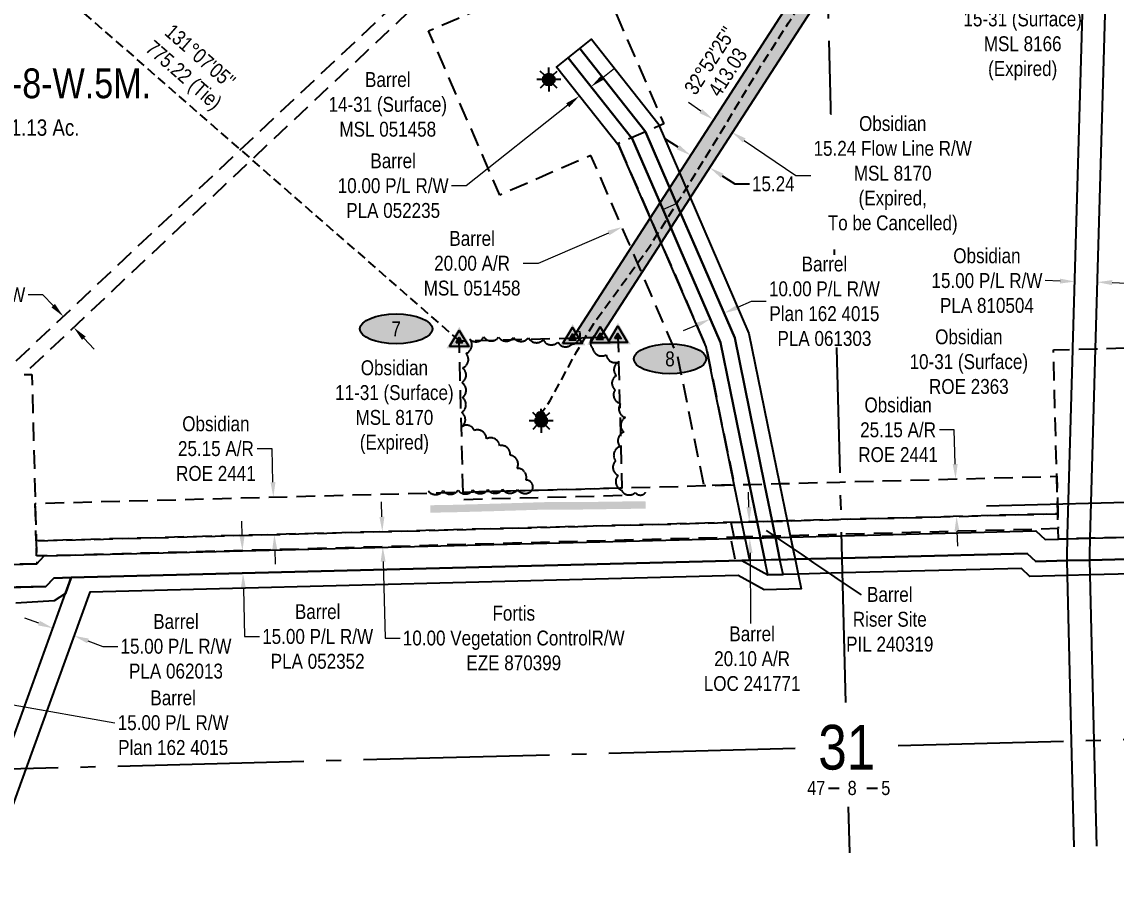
# Model space of a CAD drawing. Extents: x 622057 to 626005, y 5884179 to 5887549.
# Drawn here: x 622670 to 623405, y 5884644 to 5885217 of the extents above; entities that cross this region are included whole.
import ezdxf
from ezdxf.enums import TextEntityAlignment as Align

# ---------------------------------------------------------------- set-up
doc = ezdxf.new("R2010")
doc.units = 0
doc.header["$LTSCALE"] = 5
doc.header["$PDMODE"] = 3
doc.header["$PDSIZE"] = 0.5
for name, pattern in [('0', [1, 1, 0]), ('foc-ACCESSROAD', [3.75, 2.5, -1.25]), ('foc-FLOWLINE', [3.75, 2.5, -1.25]), ('foc-QUARTERLINE', [33, 25, -3, 2, -3]), ('foc-TIELINE', [1.875, 1.25, -0.625]), ('UG_PIPE', [1.875, 1.25, -0.625])]:
    doc.linetypes.add(name, pattern=pattern)
doc.layers.get('Defpoints').update_dxf_attribs({"color": 9})
for name, color, linetype in [('10', 1, 'Continuous'), ('9', 3, 'Continuous'), ('AS-PIPE-UG', 44, 'UG_PIPE'), ('AS-POWER', 104, 'foc-POWER'), ('AS-ROADS', 254, 'Continuous'), ('AS-SYMBOL', 7, 'Continuous'), ('C-AR', 13, 'foc-ACCESSROAD'), ('C-RW', 13, 'Continuous'), ('C-SYMBOL', 7, 'Continuous'), ('C-WS', 13, 'foc-ACCESSROAD'), ('C-WS-S', 8, 'Continuous'), ('F-AR', 190, 'foc-ACCESSROAD'), ('F-EZE', 190, 'foc-FLOWLINE'), ('F-RW', 190, 'Continuous'), ('F-WS', 190, 'foc-ACCESSROAD'), ('L-AREAREQUIRED', 7, 'Continuous'), ('L-BD', 7, 'Continuous'), ('L-MON', 1, 'Continuous'), ('L-SECLBL', 7, 'Continuous'), ('L-SECQ', 8, 'foc-QUARTERLINE'), ('L-TIE', 7, 'foc-TIELINE'), ('P-ELEVATION', 7, 'Continuous'), ('P-PROPOSED', 10, 'Continuous'), ('P-PROPOSED-H', 21, 'Continuous'), ('P-TXT', 4, 'Continuous'), ('T-BUSH', 110, '0')]:
    doc.layers.add(name, color=color, linetype=linetype)
for name, color, linetype, lineweight in [('C-AR-T', 13, 'Continuous', 9), ('C-RW-T', 13, 'Continuous', 9), ('C-WS-T', 13, 'Continuous', 9), ('F-AR-T', 190, 'Continuous', 9), ('F-EZE-T', 190, 'Continuous', 9), ('F-RW-T', 190, 'Continuous', 9), ('F-WS-T', 190, 'Continuous', 9)]:
    doc.layers.add(name, color=color, linetype=linetype, lineweight=lineweight)
doc.styles.add('100L', font='ARIALN.TTF', dxfattribs={"height": 11})
doc.styles.add('175L', font='ARIALN.TTF', dxfattribs={"height": 20})
doc.styles.add('80', font='ARIALN.TTF', dxfattribs={"height": 10})
doc.styles.add('80CG', font='ARIALN.TTF', dxfattribs={"height": 10})
doc.styles.add('80L', font='ARIALN.TTF', dxfattribs={"height": 10})
doc.styles.add('foc-LtypeFont', font='ARIALN.TTF', dxfattribs={"height": 7.35})
doc.styles.add('SIMPLEX', font='ARIALN.TTF')
doc.linetypes.add('foc-POWER', pattern='A,6,-1,["P",foc-LtypeFont,S=0.2,R=0,X=-0.625,Y=-0.75],-1.24,4', length=12.24)
doc.dimstyles.new('Compass 5 000', dxfattribs={"dimscale": 5, "dimtxt": 9, "dimasz": 2, "dimexe": 0.2, "dimexo": 0.0625, "dimgap": 0.5, "dimtad": 0, "dimtih": 1, "dimtoh": 1, "dimzin": 0, "dimdsep": 46, "dimtxsty": '80CG', "dimcen": 0.1, "dimse1": 1, "dimse2": 1, "dimclrd": 256, "dimclrt": 256, "dimaunit": 1, "dimadec": 4, "dimazin": 0, "dimtfac": 0.06, "dimtofl": 0, "dimtmove": 0, "dimatfit": 1, "dimfxl": 0.2, "dimtolj": 1, "dimtzin": 0, "dimlwd": -1, "dimarcsym": 0})

# ---------------------------------------------------------------- blocks, each defined once
blk = doc.blocks.new('L-SECLBL')
at = {"layer": '9', "color": 7}
for p, q in [((-5.08, -27.83), (-12.29, -27.83)), ((20.7, -27.83), (13.5, -27.83))]:
    blk.add_line(p, q, dxfattribs=at)
at = {"layer": '10', "color": 2, "style": 'SIMPLEX'}
blk.add_attdef('SEC', text='', height=30, dxfattribs=at).set_placement((0, 0), align=Align.MIDDLE)
at = {"layer": '10', "color": 5, "style": '80L'}
blk.add_attdef('TWP', text='', height=9.5, dxfattribs=at).set_placement((-14.43, -27.37), align=Align.MIDDLE_RIGHT)
blk.add_attdef('RGE', text='', height=9.5, dxfattribs=at).set_placement((3.62, -27.37), align=Align.MIDDLE_CENTER)
blk.add_attdef('MER', text='', height=9.5, dxfattribs=at).set_placement((23.17, -27.37), align=Align.MIDDLE_LEFT)
blk = doc.blocks.new('*D466')
at = {"layer": 'C-AR-T', "transparency": 16777216}
for p, q in [((623296.34, 5884943.29), (623286.34, 5884943.29)), ((623296.95, 5884920.33), (623296.34, 5884943.29)), ((623298.15, 5884875.18), (623298.41, 5884865.18))]:
    blk.add_line(p, q, dxfattribs=at)
for points in [[(623298.62, 5884920.37), (623295.28, 5884920.28), (623297.22, 5884910.33)], [(623299.82, 5884875.22), (623296.48, 5884875.14), (623297.88, 5884885.18)]]:
    blk.add_solid(points, dxfattribs=at)
at = {"layer": 'Defpoints', "color": 0, "transparency": 16777216}
for p in [(623297.22, 5884910.33), (623299.89, 5884910.4), (623300.56, 5884885.25)]:
    blk.add_point(p, dxfattribs=at)
at = {"layer": 'C-AR-T', "transparency": 16777216, "insert": (623258.6, 5884943.29), "char_height": 10, "attachment_point": 5, "style": '80CG'}
blk.add_mtext('\\A1;Obsidian\\P25.15 A/R\\PROE 2441', dxfattribs=at)
blk = doc.blocks.new('*D467')
at = {"layer": 'C-AR-T', "transparency": 16777216}
for p, q in [((622838.12, 5884930.66), (622828.12, 5884930.66)), ((622838.72, 5884908.16), (622838.12, 5884930.66)), ((622839.92, 5884863.02), (622840.18, 5884853.02))]:
    blk.add_line(p, q, dxfattribs=at)
for points in [[(622840.39, 5884908.21), (622837.05, 5884908.12), (622838.99, 5884898.17)], [(622841.58, 5884863.06), (622838.25, 5884862.97), (622839.65, 5884873.01)]]:
    blk.add_solid(points, dxfattribs=at)
at = {"layer": 'Defpoints', "color": 0, "transparency": 16777216}
for p in [(622778.42, 5884896.56), (622838.99, 5884898.17), (622779.09, 5884871.4)]:
    blk.add_point(p, dxfattribs=at)
at = {"layer": 'C-AR-T', "transparency": 16777216, "insert": (622800.38, 5884930.66), "char_height": 10, "attachment_point": 5, "style": '80CG'}
blk.add_mtext('\\A1;Obsidian\\P25.15 A/R\\PROE 2441', dxfattribs=at)
blk = doc.blocks.new('*D469')
at = {"layer": 'C-AR-T', "transparency": 16777216}
for p, q in [((622684.23, 5885034), (622674.23, 5885034)), ((622691.09, 5885026.72), (622684.23, 5885034)), ((622711.7, 5885004.83), (622718.55, 5884997.55))]:
    blk.add_line(p, q, dxfattribs=at)
for points in [[(622692.3, 5885027.86), (622689.87, 5885025.58), (622697.94, 5885019.44)], [(622712.91, 5885005.97), (622710.48, 5885003.69), (622704.84, 5885012.11)]]:
    blk.add_solid(points, dxfattribs=at)
at = {"layer": 'Defpoints', "color": 0, "transparency": 16777216}
for p in [(622711.01, 5885031.74), (622717.91, 5885024.41), (622697.94, 5885019.44)]:
    blk.add_point(p, dxfattribs=at)
at = {"layer": 'C-AR-T', "transparency": 16777216, "insert": (622619.23, 5885034), "char_height": 10, "attachment_point": 5, "style": '80CG'}
blk.add_mtext('\\A1;Obsidian\\P10.06 Flow Line R/W\\PROE 2388', dxfattribs=at)
blk = doc.blocks.new('*D473')
at = {"layer": 'C-AR-T', "transparency": 16777216}
for p, q in [((623126.04, 5885157.38), (623117.75, 5885162.98)), ((623155.24, 5885137.63), (623189.99, 5885114.13)), ((623189.99, 5885114.13), (623199.99, 5885114.13))]:
    blk.add_line(p, q, dxfattribs=at)
for points in [[(623126.97, 5885158.76), (623125.11, 5885155.99), (623134.32, 5885151.77)], [(623156.17, 5885139.01), (623154.3, 5885136.25), (623146.95, 5885143.23)]]:
    blk.add_solid(points, dxfattribs=at)
at = {"layer": 'Defpoints', "color": 0, "transparency": 16777216}
for p in [(623141.66, 5885162.62), (623154.29, 5885154.08), (623146.95, 5885143.23)]:
    blk.add_point(p, dxfattribs=at)
at = {"layer": 'C-AR-T', "transparency": 16777216, "insert": (623254.99, 5885114.13), "char_height": 10, "attachment_point": 5, "style": '80CG', "bg_fill": 3, "box_fill_scale": 1.1, "bg_fill_color": 256, "bg_fill_true_color": 13158600, "bg_fill_transparency": 0}
blk.add_mtext('\\A1;Obsidian\\P15.24 Flow Line R/W\\PMSL 8170\\P(Expired, \\PTo be Cancelled)', dxfattribs=at)
blk = doc.blocks.new('*D478')
at = {"layer": 'C-RW-T', "transparency": 16777216}
for p, q in [((623367.36, 5885043.18), (623357.37, 5885043.47)), ((623402.36, 5885042.17), (623412.35, 5885041.88))]:
    blk.add_line(p, q, dxfattribs=at)
for points in [[(623367.41, 5885044.84), (623367.32, 5885041.51), (623377.36, 5885042.89)], [(623402.41, 5885043.84), (623402.31, 5885040.5), (623392.36, 5885042.46)]]:
    blk.add_solid(points, dxfattribs=at)
at = {"layer": 'Defpoints', "color": 0, "transparency": 16777216}
for p in [(623380.23, 5885142.67), (623395.24, 5885142.23), (623377.36, 5885042.89)]:
    blk.add_point(p, dxfattribs=at)
at = {"layer": 'C-RW-T', "transparency": 16777216, "insert": (623318.28, 5885043.47), "char_height": 10, "attachment_point": 5, "style": '80CG'}
blk.add_mtext('\\A1;Obsidian\\P15.00 P/L R/W\\PPLA 810504', dxfattribs=at)
blk = doc.blocks.new('*D481')
at = {"layer": 'Defpoints', "color": 0, "transparency": 16777216}
for p in [(623099.02, 5885120.11), (623089.84, 5885116.13), (623132.51, 5885017.67)]:
    blk.add_point(p, dxfattribs=at)
at = {"layer": 'F-AR-T', "transparency": 16777216}
for p, q in [((623150.86, 5885025.62), (623160.04, 5885029.6)), ((623160.04, 5885029.6), (623170.04, 5885029.6)), ((623123.33, 5885013.69), (623114.16, 5885009.72))]:
    blk.add_line(p, q, dxfattribs=at)
for points in [[(623150.2, 5885027.15), (623151.53, 5885024.09), (623141.69, 5885021.65)], [(623122.67, 5885015.22), (623124, 5885012.16), (623132.51, 5885017.67)]]:
    blk.add_solid(points, dxfattribs=at)
at = {"layer": 'F-AR-T', "transparency": 16777216, "insert": (623209.12, 5885029.6), "char_height": 10, "attachment_point": 5, "style": '80CG', "bg_fill": 3, "box_fill_scale": 1.1, "bg_fill_color": 256, "bg_fill_true_color": 13158600, "bg_fill_transparency": 0}
blk.add_mtext('\\A1;Barrel\\P10.00 P/L R/W\\PPlan 162 4015\\PPLA 061303', dxfattribs=at)
blk = doc.blocks.new('*D483')
at = {"layer": 'Defpoints', "color": 0, "transparency": 16777216}
for p in [(622982.23, 5884876.8), (622912.45, 5884864.83), (622982.5, 5884866.72)]:
    blk.add_point(p, dxfattribs=at)
at = {"layer": 'F-EZE-T', "transparency": 16777216}
for p, q in [((622911.91, 5884884.9), (622911.64, 5884894.9)), ((622912.72, 5884854.83), (622914.11, 5884803.47)), ((622914.11, 5884803.47), (622924.11, 5884803.47))]:
    blk.add_line(p, q, dxfattribs=at)
for points in [[(622913.58, 5884884.95), (622910.24, 5884884.86), (622912.18, 5884874.91)], [(622914.39, 5884854.88), (622911.05, 5884854.79), (622912.45, 5884864.83)]]:
    blk.add_solid(points, dxfattribs=at)
at = {"layer": 'F-EZE-T', "transparency": 16777216, "insert": (623000.45, 5884803.47), "char_height": 10, "attachment_point": 5, "style": '80CG'}
blk.add_mtext('\\A1;Fortis\\P10.00 Vegetation ControlR/W\\PEZE 870399', dxfattribs=at)
blk = doc.blocks.new('*D487')
at = {"layer": 'Defpoints', "color": 0, "transparency": 16777216}
for p in [(622812.73, 5884861.92), (622813.11, 5884846.86), (622818.59, 5884847)]:
    blk.add_point(p, dxfattribs=at)
at = {"layer": 'F-RW-T', "transparency": 16777216}
for p, q in [((622817.96, 5884872.05), (622817.7, 5884882.05)), ((622818.84, 5884837), (622819.67, 5884804.53)), ((622819.67, 5884804.53), (622829.67, 5884804.53))]:
    blk.add_line(p, q, dxfattribs=at)
for points in [[(622819.62, 5884872.09), (622816.29, 5884872.01), (622818.21, 5884862.06)], [(622820.51, 5884837.04), (622817.18, 5884836.96), (622818.59, 5884847)]]:
    blk.add_solid(points, dxfattribs=at)
at = {"layer": 'F-RW-T', "transparency": 16777216, "insert": (622868.75, 5884804.53), "char_height": 10, "attachment_point": 5, "style": '80CG'}
blk.add_mtext('\\A1;Barrel\\P15.00 P/L R/W\\PPLA 052352', dxfattribs=at)
blk = doc.blocks.new('*D488')
at = {"layer": 'Defpoints', "color": 0, "transparency": 16777216}
for p in [(622690.96, 5884810.13), (622676.32, 5884769.8), (622690.42, 5884764.68)]:
    blk.add_point(p, dxfattribs=at)
at = {"layer": 'F-RW-T', "transparency": 16777216}
for p, q in [((622681.56, 5884813.54), (622672.16, 5884816.96)), ((622714.46, 5884801.6), (622724.49, 5884797.96)), ((622724.49, 5884797.96), (622734.49, 5884797.96))]:
    blk.add_line(p, q, dxfattribs=at)
for points in [[(622682.13, 5884815.11), (622680.99, 5884811.98), (622690.96, 5884810.13)], [(622715.03, 5884803.17), (622713.89, 5884800.04), (622705.06, 5884805.01)]]:
    blk.add_solid(points, dxfattribs=at)
at = {"layer": 'F-RW-T', "transparency": 16777216, "insert": (622773.58, 5884797.96), "char_height": 10, "attachment_point": 5, "style": '80CG'}
blk.add_mtext('\\A1;Barrel\\P15.00 P/L R/W\\PPLA 062013', dxfattribs=at)
blk = doc.blocks.new('*D489')
at = {"layer": 'Defpoints', "color": 0, "transparency": 16777216}
for p in [(623053.71, 5885172.03), (623044.53, 5885167.49), (623045.87, 5885165.81)]:
    blk.add_point(p, dxfattribs=at)
at = {"layer": 'F-RW-T', "transparency": 16777216}
for p, q in [((623060.2, 5885179.92), (623068.04, 5885186.14)), ((623036.7, 5885161.27), (622968.54, 5885107.2)), ((622968.54, 5885107.2), (622958.54, 5885107.2))]:
    blk.add_line(p, q, dxfattribs=at)
for points in [[(623059.17, 5885181.23), (623061.24, 5885178.62), (623052.37, 5885173.71)], [(623035.66, 5885162.58), (623037.73, 5885159.97), (623044.53, 5885167.49)]]:
    blk.add_solid(points, dxfattribs=at)
at = {"layer": 'F-RW-T', "transparency": 16777216, "insert": (622919.45, 5885107.2), "char_height": 10, "attachment_point": 5, "style": '80CG', "bg_fill": 3, "box_fill_scale": 1.1, "bg_fill_color": 256, "bg_fill_true_color": 13158600, "bg_fill_transparency": 0}
blk.add_mtext('\\A1;Barrel\\P10.00 P/L R/W\\PPLA 052235', dxfattribs=at)
blk = doc.blocks.new('*D490')
at = {"layer": 'Defpoints', "color": 0, "transparency": 16777216}
for p in [(623073.23, 5885079.43), (623105.63, 5885054.51), (623087.36, 5885046.64)]:
    blk.add_point(p, dxfattribs=at)
at = {"layer": 'F-RW-T', "transparency": 16777216}
for p, q in [((623100.69, 5885091.25), (623109.87, 5885095.21)), ((623064.05, 5885075.47), (623016.77, 5885055.1)), ((623016.77, 5885055.1), (623006.77, 5885055.1))]:
    blk.add_line(p, q, dxfattribs=at)
for points in [[(623100.03, 5885092.79), (623101.35, 5885089.72), (623091.5, 5885087.3)], [(623063.39, 5885077), (623064.71, 5885073.94), (623073.23, 5885079.43)]]:
    blk.add_solid(points, dxfattribs=at)
at = {"layer": 'F-RW-T', "transparency": 16777216, "insert": (622972.48, 5885055.1), "char_height": 10, "attachment_point": 5, "style": '80CG', "bg_fill": 3, "box_fill_scale": 1.1, "bg_fill_color": 256, "bg_fill_true_color": 13158600, "bg_fill_transparency": 0}
blk.add_mtext('\\A1;Barrel\\P20.00 A/R\\PMSL 051458', dxfattribs=at)
blk = doc.blocks.new('*D495')
at = {"layer": 'Defpoints', "color": 0, "transparency": 16777216}
for p in [(622654.37, 5884760.36), (622637.76, 5884753.15), (622652.65, 5884750.54)]:
    blk.add_point(p, dxfattribs=at)
at = {"layer": 'F-RW-T', "transparency": 16777216}
for p, q in [((622629.63, 5884764.69), (622619.78, 5884766.42)), ((622664.22, 5884758.63), (622732.59, 5884746.65))]:
    blk.add_line(p, q, dxfattribs=at)
for points in [[(622629.92, 5884766.34), (622629.34, 5884763.05), (622639.48, 5884762.97)], [(622664.51, 5884760.27), (622663.93, 5884756.99), (622654.37, 5884760.36)]]:
    blk.add_solid(points, dxfattribs=at)
at = {"layer": 'F-RW-T', "transparency": 16777216, "insert": (622771.68, 5884746.65), "char_height": 10, "attachment_point": 5, "style": '80CG'}
blk.add_mtext('\\A1;Barrel\\P15.00 P/L R/W\\PPlan 162 4015', dxfattribs=at)
blk = doc.blocks.new('RISER')
h = blk.add_hatch(color=255)
h.dxf.hatch_style = 1
edge = h.paths.add_edge_path()
edge.add_arc((0, 0), 0.7, 0, 360)
blk.add_hatch(color=13).paths.add_polyline_path([(0.58, -0.15), (-0.58, -0.15, 0.774597)])
at = {"color": 13}
blk.add_line((-0.58, -0.15), (0.58, -0.15), dxfattribs=at)
blk.add_circle((0, 0), 0.6, dxfattribs=at)
blk = doc.blocks.new('GAS')
h = blk.add_hatch(color=255)
h.dxf.hatch_style = 1
edge = h.paths.add_edge_path()
edge.add_arc((0, 0), 0.9, 0, 360)
for p, q in [((0, 0.81), (0, 1.62)), ((-0.81, 0), (-1.62, 0)), ((-0.57, 0.57), (-1.14, 1.14)), ((0.57, 0.57), (1.14, 1.14)), ((1.62, 0), (0.81, 0)), ((-0.57, -0.57), (-1.14, -1.14)), ((0, -0.81), (0, -1.62)), ((1.14, -1.14), (0.57, -0.57))]:
    blk.add_line(p, q)
blk.add_circle((0, 0), 0.8)
blk = doc.blocks.new('TRIA')
blk.add_hatch(color=255).paths.add_polyline_path([(-0.04, 1.52), (-1.47, -0.87), (1.39, -0.87)])
blk = doc.blocks.new('Hybrid_EC')
at = {"color": 251}
for points in [[(-1.3, -0.74), (0, 1.42), (1.3, -0.74)], [(0.47, -0.26), (0, 0.53), (-0.47, -0.26)]]:
    blk.add_lwpolyline(points, close=True, dxfattribs=at)
at = {"layer": 'Defpoints'}
blk.add_circle((0, 0), 0.05, dxfattribs=at)
at = {"xscale": 1.2, "yscale": 1.2, "zscale": 1.2}
blk.add_blockref('TRIA', (0.05, 0.06), dxfattribs=at)
blk = doc.blocks.new('we')
at = {"layer": 'P-ELEVATION'}
h = blk.add_hatch(color=111, dxfattribs=at)
h.dxf.hatch_style = 1
edge = h.paths.add_edge_path()
edge.add_ellipse((0, 0), major_axis=(-24.38, 0), ratio=0.410256, start_angle=0, end_angle=360)
at = {"layer": 'P-ELEVATION', "color": 7, "flags": 128}
blk.add_lwpolyline([(0, 0, 12.5, 0, 0), (-12.42, -6.43, 0, 0, 0)], format="xyseb", dxfattribs=at)
at = {"layer": 'P-ELEVATION', "color": 7}
blk.add_ellipse((0, 0), major_axis=(-24.38, 0), ratio=0.410256, dxfattribs=at)
at = {"layer": 'P-ELEVATION', "style": '80'}
blk.add_attdef('ELEVATION', text='', height=10, dxfattribs=at).set_placement((0, 0), align=Align.MIDDLE_CENTER)
blk = doc.blocks.new('*D500')
at = {"layer": 'Defpoints', "color": 0, "transparency": 16777216}
for p in [(623118.64, 5885126.63), (623132.06, 5885119.33), (623131.43, 5885118.36)]:
    blk.add_point(p, dxfattribs=at)
at = {"layer": 'P-TXT', "transparency": 16777216}
for p, q in [((623110.86, 5885133.03), (623102.47, 5885138.46)), ((623140.46, 5885113.9), (623148.86, 5885108.47)), ((623148.86, 5885108.47), (623158.86, 5885108.47))]:
    blk.add_line(p, q, dxfattribs=at)
for points in [[(623111.77, 5885134.43), (623109.96, 5885131.63), (623119.26, 5885127.6)], [(623141.36, 5885115.3), (623139.55, 5885112.5), (623132.06, 5885119.33)]]:
    blk.add_solid(points, dxfattribs=at)
at = {"layer": 'P-TXT', "transparency": 16777216, "insert": (623174.79, 5885108.47), "char_height": 10, "attachment_point": 5, "style": '80CG'}
blk.add_mtext('\\A1;15.24', dxfattribs=at)
blk = doc.blocks.new('Hybrid_XC')
h = blk.add_hatch(color=251)
h.dxf.hatch_style = 1
h.paths.add_polyline_path([(-0.41, -0.24), (0, 0.45), (0.41, -0.24)])
at = {"color": 251}
for points in [[(-1.3, -0.74), (0, 1.42), (1.3, -0.74)], [(-0.41, -0.24), (0, 0.45), (0.41, -0.24)]]:
    blk.add_lwpolyline(points, close=True, dxfattribs=at)
at = {"color": 4}
blk.add_lwpolyline([(-0.41, -0.24), (0, 0.45), (0.41, -0.24)], close=True, dxfattribs=at)
at = {"layer": 'Defpoints'}
blk.add_circle((0, 0), 0.1, dxfattribs=at)
at = {"xscale": 1.2, "yscale": 1.2, "zscale": 1.2}
blk.add_blockref('TRIA', (0.05, 0.06), dxfattribs=at)

msp = doc.modelspace()

# ---------------------------------------------------------------- hatches: boundary and pattern name
at = {"layer": 'P-PROPOSED-H'}
h = msp.add_hatch(color=256, dxfattribs=at)
h.dxf.hatch_style = 1
h.paths.add_polyline_path([(623279.27, 5885347.112), (623294.823, 5885347.508), (623294.695, 5885352.506), (623264.114, 5885351.727), (623040.001, 5885004.957), (623058.444, 5885005.427)])

# ---------------------------------------------------------------- linework, layer by layer
at = {"layer": 'AS-PIPE-UG', "flags": 128}
msp.add_lwpolyline([(623018.482, 5884952.606), (623020.231, 5884956.267), (623024.879, 5884963.032), (623031.427, 5884975.017), (623042.771, 5884996.02), (623054.143, 5885014.695), (623072.64, 5885040.136), (623091.352, 5885065.872), (623111.431, 5885097.474), (623138.495, 5885141.139), (623165.448, 5885186.126), (623184.956, 5885216.518), (623213.041, 5885259.968), (623235.714, 5885295.109), (623253.574, 5885321.839), (623278.237, 5885350.51), (623284.467, 5885352.486), (623294.373, 5885350.597), (623308.378, 5885342.689), (623317.108, 5885337.795), (623325.811, 5885336.435), (623335.293, 5885336.384), (623345.532, 5885336.207), (623359.523, 5885338.653), (623367.526, 5885342.234), (623375.321, 5885349.629), (623376.584, 5885352.589), (623378.221, 5885364.033), (623378.842, 5885374.495), (623378.01, 5885386.742), (623377.349, 5885397.85), (623376.625, 5885408.883), (623375.767, 5885417.272), (623375.316, 5885423.203), (623375.168, 5885425.806), (623374.089, 5885426.934), (623371.187, 5885426.744), (623365.563, 5885425.369)], dxfattribs=at)
at = {"layer": 'AS-POWER', "flags": 128}
msp.add_lwpolyline([(623318.064, 5884892.205), (623437.719, 5884895.517)], dxfattribs=at)
at = {"layer": 'AS-ROADS', "const_width": 5, "flags": 128}
msp.add_lwpolyline([(622944.46, 5884890.194), (622960.062, 5884890.472), (622986.171, 5884891.186), (623022.47, 5884892.302), (623046.298, 5884892.323), (623065.451, 5884892.595), (623088.971, 5884892.911)], dxfattribs=at)
at = {"layer": 'C-AR', "flags": 128}
msp.add_lwpolyline([(623153.708, 5884881.347), (622679.678, 5884868.766), (622679.04, 5884893.923), (622965.084, 5884901.512), (623071.727, 5884904.344), (623128.279, 5884905.848), (623148.593, 5884906.387), (623158.75, 5884906.657), (623168.902, 5884906.925), (623179.054, 5884907.195), (623219.576, 5884908.271), (623365.185, 5884912.136), (623365.853, 5884886.981), (623220.219, 5884883.115), (623184.169, 5884882.156), (623174.017, 5884881.887), (623163.865, 5884881.617), (623153.708, 5884881.347)], close=True, dxfattribs=at)
at = {"layer": 'C-RW'}
for points in [[(623376.783, 5884663.329), (623375.082, 5884734.204), (623372.412, 5884845.49), (623372.172, 5884855.488), (623372.075, 5884859.535), (623372.38, 5884870.092), (623372.453, 5884872.633), (623376.047, 5884997.335), (623376.072, 5884998.201), (623383.218, 5885246.227)], [(623398.221, 5885245.793), (623391.073, 5884997.748), (623387.405, 5884870.489), (623387.089, 5884859.498), (623387.176, 5884855.859), (623387.416, 5884845.861), (623390.085, 5884734.598), (623391.786, 5884663.719)]]:
    msp.add_lwpolyline(points, dxfattribs=at)
at = {"layer": 'C-WS'}
msp.add_line((623073.176, 5884899.125), (622966.569, 5884896.409), dxfattribs=at)
at = {"layer": 'C-WS', "flags": 128}
for points in [[(622998.503, 5885288.563), (622671.139, 5884980.382), (622676.84, 5884980.526), (622679.04, 5884893.923), (622679.678, 5884868.766), (622679.932, 5884858.763), (622680.069, 5884853.392), (622560.336, 5884850.351), (622546.472, 5884834.964), (622452.258, 5884730.402), (622442.497, 5884719.569), (622433.343, 5884709.417), (622419.148, 5884693.658), (622418.757, 5884709.035), (622418.233, 5884729.699), (622441.524, 5884755.584), (622451.284, 5884766.432), (622522.198, 5884845.249), (622532.68, 5884856.9), (622552.212, 5884878.609), (622549.706, 5884977.299), (622656.047, 5884979.999), (622983.392, 5885288.162), (622998.503, 5885288.563)], [(622966.444, 5884901.315), (622963.853, 5885003.017), (623070.46, 5885005.733), (623073.051, 5884904.051)]]:
    msp.add_lwpolyline(points, close=True, dxfattribs=at)
msp.add_lwpolyline([(623665.416, 5884670.827), (623594.192, 5884739.966), (623504.668, 5884826.876), (623494.332, 5884836.909), (623482.678, 5884848.222), (623472.63, 5884857.977), (623457.809, 5884872.364), (623387.405, 5884870.489), (623372.38, 5884870.092), (623366.307, 5884869.93), (623366.119, 5884876.978), (623365.853, 5884886.981), (623365.185, 5884912.136), (623362.928, 5884996.986), (623376.047, 5884997.335), (623391.073, 5884997.748), (623432.66, 5884998.843), (623442.662, 5884999.108), (623467.818, 5884999.778), (623474.451, 5884999.954), (623489.986, 5885000.367), (623492.007, 5884924.323), (623492.024, 5884923.712), (623492.81, 5884894.152), (623492.826, 5884893.539), (623493.076, 5884884.15), (623493.364, 5884873.309), (623503.712, 5884863.292), (623510.919, 5884856.328), (623629.342, 5884740.892), (623700.361, 5884671.735)], dxfattribs=at)
at = {"layer": 'F-AR'}
msp.add_lwpolyline([(623165.899, 5884871.661), (623166.07, 5884870.825), (623155.91, 5884870.568), (623148.749, 5884870.386), (623148.583, 5884871.197), (623146.547, 5884881.156), (623153.708, 5884881.347), (623163.865, 5884881.618), (623165.899, 5884871.661)], close=True, dxfattribs=at)
at = {"layer": 'F-EZE', "flags": 128}
msp.add_lwpolyline([(623155.742, 5884871.39), (622685.045, 5884858.698), (622679.932, 5884858.763), (622679.678, 5884868.766), (623153.708, 5884881.347), (623163.865, 5884881.617), (623174.017, 5884881.887), (623184.169, 5884882.156), (623220.219, 5884883.115), (623365.853, 5884886.981), (623366.119, 5884876.978), (623220.474, 5884873.112), (623186.202, 5884872.2), (623176.05, 5884871.931), (623165.899, 5884871.661), (623155.742, 5884871.39)], close=True, dxfattribs=at)
at = {"layer": 'F-RW', "flags": 128}
for points in [[(622656.528, 5884715.281), (622703.284, 5884844.076), (623153.539, 5884855.492), (623171.153, 5884845.937), (623181.308, 5884846.194), (623179.275, 5884856.146), (623176.224, 5884871.082), (623176.05, 5884871.931), (623174.017, 5884881.887), (623168.902, 5884906.925), (623148.857, 5885005.059), (623120.98, 5885069.443), (623111.634, 5885090.999), (623104.444, 5885107.587), (623088.905, 5885143.435), (623088.604, 5885144.128), (623044.796, 5885199.345), (623052.632, 5885205.563), (623097.256, 5885149.317), (623098.078, 5885147.418), (623111.081, 5885117.404), (623118.27, 5885100.812), (623158.447, 5885008.079), (623179.054, 5884907.195), (623184.169, 5884882.156), (623186.202, 5884872.2), (623186.378, 5884871.34), (623189.429, 5884856.404), (623191.462, 5884846.452), (623193.494, 5884836.502), (623168.735, 5884835.872), (623151.119, 5884845.429), (622715.724, 5884834.388), (622672.639, 5884715.704), (622646.742, 5884644.365)], [(623482.678, 5884848.222), (623387.416, 5884845.861), (623372.412, 5884845.49), (623347.146, 5884844.864), (623341.478, 5884850.261), (623221.136, 5884847.205), (623191.462, 5884846.452), (623181.308, 5884846.194), (623171.153, 5884845.937), (623169.121, 5884855.888), (623166.07, 5884870.825), (623165.899, 5884871.661), (623163.865, 5884881.617), (623158.75, 5884906.657), (623139.267, 5885002.04), (623111.798, 5885065.46), (623104.989, 5885081.172), (623097.799, 5885097.762), (623079.953, 5885138.942), (623079.595, 5885139.393), (623036.962, 5885193.13), (623044.796, 5885199.345), (623088.604, 5885144.128), (623088.905, 5885143.435), (623104.444, 5885107.587), (623111.634, 5885090.999), (623120.98, 5885069.443), (623148.857, 5885005.059), (623168.902, 5884906.925), (623174.017, 5884881.887), (623176.05, 5884871.931), (623176.224, 5884871.082), (623179.275, 5884856.146), (623189.429, 5884856.404), (623220.881, 5884857.202), (623345.37, 5884860.362), (623351.041, 5884854.964), (623372.172, 5884855.488), (623387.176, 5884855.859), (623472.63, 5884857.977)], [(622560.336, 5884850.351), (622680.069, 5884853.392), (622685.045, 5884858.698), (623155.91, 5884870.567), (623166.07, 5884870.825), (623168.744, 5884870.893), (623176.224, 5884871.082), (623186.378, 5884871.34), (623220.497, 5884872.207), (623351.212, 5884875.529), (623357.342, 5884869.692), (623366.307, 5884869.93), (623372.38, 5884870.092), (623387.405, 5884870.489), (623457.809, 5884872.364)], [(623472.63, 5884857.977), (623387.176, 5884855.859), (623372.172, 5884855.488), (623351.041, 5884854.964), (623345.37, 5884860.362), (623220.881, 5884857.202), (623189.429, 5884856.404), (623179.275, 5884856.146), (623169.121, 5884855.888), (623158.961, 5884855.63), (623153.539, 5884855.492), (622703.284, 5884844.076), (622691.641, 5884843.781), (622686.208, 5884838.067), (622546.472, 5884834.964)], [(622652.418, 5884837.317), (622686.208, 5884838.067), (622691.641, 5884843.781), (622703.284, 5884844.076), (622699.421, 5884833.435), (622691.709, 5884828.429), (622666.05, 5884827.005)]]:
    msp.add_lwpolyline(points, dxfattribs=at)
msp.add_lwpolyline([(623166.07, 5884870.825), (623169.121, 5884855.888), (623158.961, 5884855.63), (623155.91, 5884870.567), (623155.742, 5884871.39), (623153.708, 5884881.347), (623148.593, 5884906.387), (623129.672, 5884999.017), (623098.338, 5885071.343), (623091.149, 5885087.931), (623071.297, 5885133.751), (623029.124, 5885186.91), (623036.962, 5885193.13), (623079.595, 5885139.393), (623079.953, 5885138.942), (623097.799, 5885097.762), (623104.989, 5885081.172), (623111.798, 5885065.46), (623139.267, 5885002.04), (623158.75, 5884906.657), (623163.865, 5884881.617), (623165.899, 5884871.661), (623166.07, 5884870.825)], close=True, dxfattribs=at)
at = {"layer": 'F-RW-T'}
for p, q in [((623158.413, 5884891.475), (623158.159, 5884901.472)), ((623159.196, 5884860.647), (623159.45, 5884813.33))]:
    msp.add_line(p, q, dxfattribs=at)
for points in [[(623160.079, 5884891.518), (623156.747, 5884891.433), (623158.667, 5884881.478)], [(623160.862, 5884860.689), (623157.53, 5884860.605), (623158.942, 5884870.644)]]:
    msp.add_solid(points, dxfattribs=at)
at = {"layer": 'F-WS', "flags": 128}
for points in [[(623071.297, 5885133.751), (623091.149, 5885087.931), (623098.338, 5885071.343), (623129.672, 5884999.017), (623148.593, 5884906.387), (623128.279, 5884905.848), (623110.484, 5884992.962), (623085.132, 5885051.808), (623082.691, 5885057.473), (623077.946, 5885068.404), (623052.273, 5885127.531), (622991.102, 5885100.969), (622943.28, 5885211.106), (623053.416, 5885258.926), (623101.238, 5885148.79), (623098.078, 5885147.418), (623088.905, 5885143.435), (623079.595, 5885139.393), (623070.554, 5885135.467), (623071.297, 5885133.751)], [(623186.378, 5884871.34), (623189.429, 5884856.404), (623179.275, 5884856.146), (623169.121, 5884855.888), (623158.961, 5884855.63), (623153.538, 5884855.492), (623149.45, 5884855.389), (623146.398, 5884870.327), (623148.749, 5884870.387), (623155.91, 5884870.568), (623166.07, 5884870.825), (623168.744, 5884870.893), (623176.224, 5884871.083), (623186.378, 5884871.34)]]:
    msp.add_lwpolyline(points, close=True, dxfattribs=at)
at = {"layer": 'L-SECQ'}
for p, q in [((623203.575, 5885534.32), (623223.359, 5884760.231)), ((624029.493, 5884751.444), (623258.623, 5884731.148)), ((623189.365, 5884729.324), (622418.758, 5884709.035)), ((623225.148, 5884690.254), (623225.936, 5884659.411))]:
    msp.add_line(p, q, dxfattribs=at)
at = {"layer": 'L-TIE'}
msp.add_line((622380.048, 5885512.638), (622963.853, 5885003.017), dxfattribs=at)
at = {"layer": 'P-PROPOSED'}
msp.add_lwpolyline([(623279.27, 5885347.112), (623294.823, 5885347.508), (623294.695, 5885352.506), (623264.114, 5885351.727), (623040.001, 5885004.957), (623058.444, 5885005.427), (623279.27, 5885347.112)], close=True, dxfattribs=at)
at = {"layer": 'T-BUSH', "flags": 128}
for points in [[(622943.032, 5884902.363, 0.5205671), (622953.026, 5884902.58, 0.5205671), (622963.02, 5884902.797, 0.5205671), (622973.014, 5884903.014, 0.5205671), (622983.008, 5884903.23, 0.5205671), (622993.002, 5884903.447, 0.5205671), (623002.996, 5884903.329, 0.5205671), (623012.988, 5884903.059, 0.5205671), (623008.711, 5884909.634, 0.5205671), (623002.719, 5884917.453, 0.5205671), (622998, 5884926.265, 0.5205671), (622990.99, 5884932.658, 0.5205671), (622982.132, 5884937.269, 0.5205671), (622973.887, 5884942.876, 0.5205671), (622965.255, 5884945.118, 0.5205671), (622965.495, 5884955.016, 0.5205671), (622966.065, 5884964.986, 0.5205671), (622965.656, 5884974.974, 0.5205671), (622966.129, 5884984.883, 0.5205671), (622968.441, 5884994.608, 0.5205671), (622970.871, 5885004.293, 0.5205671), (622980.321, 5885005.693, 0.5205671), (622990.317, 5885005.543, 0.5205671), (623000.312, 5885005.393, 0.5205671), (623010.303, 5885005.179, 0.5205671), (623020.198, 5885003.758, 0.5205671), (623030.079, 5885002.263, 0.5205671), (623039.414, 5885000.856, 0.5205671), (623044.508, 5885009.622, 0.5205671)], [(623054.863, 5885006.516, 0.5205671), (623053.505, 5884997.957, 0.5205671), (623062.556, 5884993.713, 0.5205671), (623071.347, 5884989.106, 0.5205671), (623069.322, 5884979.62, 0.5205671), (623068.431, 5884970.232, 0.5205671), (623072.196, 5884960.972, 0.5205671), (623075.425, 5884951.606, 0.5205671), (623074.369, 5884941.665, 0.5205671), (623071.792, 5884932.037, 0.5205671), (623068.826, 5884922.491, 0.5205671), (623070.51, 5884912.686, 0.5205671), (623072.682, 5884902.936, 0.5205671), (623082.106, 5884901.285, 0.5205671), (623089.053, 5884901.362, 0.5205671)]]:
    msp.add_lwpolyline(points, format="xyb", dxfattribs=at)

# ---------------------------------------------------------------- block references
at = {"layer": 'AS-SYMBOL', "xscale": 5.000000000000025, "yscale": 5.000000000000025, "zscale": 5.000000000000025}
msp.add_blockref('RISER', (623018.481, 5884952.48), dxfattribs=at)
at = {"layer": 'C-WS-S', "color": 4, "xscale": 5.00000000000002, "yscale": 5.00000000000002, "zscale": 5.00000000000002}
msp.add_blockref('GAS', (623018.906, 5884949.324), dxfattribs=at)
at = {"layer": 'L-BD', "color": 4, "xscale": 0.99964465, "yscale": 0.99964465, "zscale": 0.99964465}
for p, values in [((622921.44, 5885011.096), {'ELEVATION': '7'}), ((623105.382, 5884990.957), {'ELEVATION': '8'})]:
    msp.add_blockref('we', p, dxfattribs=at).add_auto_attribs(values)
at = {"layer": 'L-SECLBL'}
msp.add_blockref('L-SECLBL', (623224.126, 5884730.239), dxfattribs=at).add_auto_attribs({'SEC': '31', 'TWP': '47', 'RGE': '8', 'MER': '5'})

# ---------------------------------------------------------------- texts
at = {"layer": 'C-SYMBOL', "color": 3, "style": '175L'}
msp.add_text('N.W.1/4 Sec. 31-47-8-W.5M.', height=20, dxfattribs=at).set_placement((622609.84, 5885159.959), align=Align.BOTTOM_CENTER)
at = {"layer": 'C-WS-T', "insert": (622920.288, 5884958.499), "char_height": 10, "width": 78.99495, "attachment_point": 5, "style": '80CG'}
msp.add_mtext('\\A1;Obsidian\\P11-31 (Surface)\\PMSL 8170\\P(Expired)', dxfattribs=at)
at = {"layer": 'F-RW-T', "insert": (623160.563, 5884789.608), "char_height": 10, "attachment_point": 5, "style": '80CG'}
msp.add_mtext('\\A1;Barrel\\P20.10 A/R\\PLOC 241771', dxfattribs=at)
at = {"layer": 'F-WS-T', "insert": (623253.018, 5884816.071), "char_height": 10, "width": 78.99495, "attachment_point": 5, "style": '80CG'}
msp.add_mtext('\\A1;Barrel\\PRiser Site\\PPIL 240319', dxfattribs=at)
at = {"layer": 'L-AREAREQUIRED', "color": 5, "style": '100L'}
msp.add_text('Area Required = 0.458 ha  1.13 Ac.', height=11, dxfattribs=at).set_placement((622609.84, 5885137.459), align=Align.BOTTOM_CENTER)
at = {"layer": 'L-BD', "style": '80L'}
for s, p in [("32°52'25''", (623132.118, 5885191.229)), ('413.03', (623144.082, 5885183.497))]:
    msp.add_text(s, height=9.9964, rotation=57.126, dxfattribs=at).set_placement(p, align=Align.MIDDLE)
at = {"layer": 'L-BD', "insert": (622793.153, 5885197.926), "char_height": 9.99645, "width": 62.75447, "attachment_point": 2, "rotation": 318.881306, "style": '80L'}
msp.add_mtext("131°07'05'' 775.22 (Tie)", dxfattribs=at)

# ---------------------------------------------------------------- dimensions: what is measured, and where the dimension line sits
at = {"layer": 'C-AR-T'}
for base, p1, p2, angle, text, picture, middle in [((622697.942, 5885019.438), (622717.912, 5885024.414), (622711.012, 5885031.743), 133.27112, 'Obsidian\\P10.06 Flow Line R/W\\PROE 2388', '*D469', (622619.233, 5885034.001)), ((623297.216, 5884910.332), (623300.558, 5884885.248), (623299.89, 5884910.403), 91.520478, 'Obsidian\\P25.15 A/R\\PROE 2441', '*D466', (623258.596, 5884943.292)), ((622838.986, 5884898.166), (622779.092, 5884871.405), (622778.424, 5884896.56), 91.519908, 'Obsidian\\P25.15 A/R\\PROE 2441', '*D467', (622800.378, 5884930.656))]:
    dim = msp.add_linear_dim(base=base, p1=p1, p2=p2, angle=angle, text=text, dimstyle='Compass 5 000', dxfattribs=at)
    dim.commit()
    dim.dimension.update_dxf_attribs({"geometry": picture, "text_midpoint": middle, "dimtype": 161})
at = {"layer": 'F-EZE-T'}
dim = msp.add_linear_dim(base=(622912.451, 5884864.83), p1=(622982.233, 5884876.796), p2=(622982.505, 5884866.719), angle=271.544568, text='Fortis\\P10.00 Vegetation ControlR/W\\PEZE 870399', dimstyle='Compass 5 000', dxfattribs=at)
dim.commit()
dim.dimension.update_dxf_attribs({"geometry": '*D483', "text_midpoint": (623000.446, 5884803.473), "dimtype": 161})
at = {"layer": 'F-RW-T'}
for base, p1, p2, angle, text, picture, middle in [((622818.59, 5884846.999), (622812.726, 5884861.917), (622813.108, 5884846.86), 271.452425, 'Barrel\\P15.00 P/L R/W\\PPLA 052352', '*D487', (622868.753, 5884804.533)), ((622690.962, 5884810.132), (622690.42, 5884764.684), (622676.321, 5884769.802), 160.048016, 'Barrel\\P15.00 P/L R/W\\PPLA 062013', '*D488', (622773.58, 5884797.959)), ((622654.37, 5884760.359), (622637.759, 5884753.152), (622652.65, 5884750.543), 350.060046, 'Barrel\\P15.00 P/L R/W\\PPlan 162 4015', '*D495', (622771.68, 5884746.65))]:
    dim = msp.add_linear_dim(base=base, p1=p1, p2=p2, angle=angle, text=text, dimstyle='Compass 5 000', dxfattribs=at)
    dim.commit()
    dim.dimension.update_dxf_attribs({"geometry": picture, "text_midpoint": middle, "dimtype": 161})

# ---------------------------------------------------------------- leaders
at = {"layer": 'F-RW-T', "path_type": 1}
msp.add_leader([(623169.956, 5884875.741), (623233.693, 5884832.507)], dimstyle='Compass 5 000', override={"dimgap": 0.5, "dimtad": 0}, dxfattribs=at)

# ---------------------------------------------------------------- next in the draw order: dimensions: what is measured, and where the dimension line sits
at = {"layer": 'C-AR-T'}
dim = msp.add_linear_dim(base=(623146.954, 5885143.232), p1=(623141.658, 5885162.622), p2=(623154.29, 5885154.08), angle=325.933292, text='Obsidian\\P15.24 Flow Line R/W\\PMSL 8170\\P(Expired, \\PTo be Cancelled)', dimstyle='Compass 5 000', override={"dimtfill": 1}, dxfattribs=at)
dim.commit()
dim.dimension.update_dxf_attribs({"geometry": '*D473', "text_midpoint": (623254.985, 5885114.134), "dimtype": 161})
at = {"layer": 'F-RW-T'}
dim = msp.add_linear_dim(base=(623044.532, 5885167.489), p1=(623053.706, 5885172.025), p2=(623045.867, 5885165.806), angle=218.426506, text='Barrel\\P10.00 P/L R/W\\PPLA 052235', dimstyle='Compass 5 000', override={"dimtfill": 1}, dxfattribs=at)
dim.commit()
dim.dimension.update_dxf_attribs({"geometry": '*D489', "text_midpoint": (622919.454, 5885107.201), "dimtype": 161})

# ---------------------------------------------------------------- next in the draw order: block references
at = {"layer": 'C-WS-S', "color": 4, "xscale": 5.00000000000002, "yscale": 5.00000000000002, "zscale": 5.00000000000002}
msp.add_blockref('GAS', (623023.945, 5885178.511), dxfattribs=at)

# ---------------------------------------------------------------- next in the draw order: texts
at = {"layer": 'C-WS-T', "insert": (623342.285, 5885209.378), "char_height": 10, "width": 78.99495, "attachment_point": 5, "style": '80CG'}
msp.add_mtext('\\A1;Obsidian\\P15-31 (Surface)\\PMSL 8166\\P(Expired)', dxfattribs=at)
at = {"layer": 'F-WS-T', "insert": (622915.836, 5885161.76), "char_height": 10, "width": 78.99495, "attachment_point": 5, "style": '80CG'}
msp.add_mtext('\\A1;Barrel\\P14-31 (Surface)\\PMSL 051458', dxfattribs=at)

# ---------------------------------------------------------------- next in the draw order: dimensions: what is measured, and where the dimension line sits
at = {"layer": 'C-RW-T'}
dim = msp.add_linear_dim(base=(623377.359, 5885042.89), p1=(623395.237, 5885142.234), p2=(623380.234, 5885142.667), angle=178.349506, text='Obsidian\\P15.00 P/L R/W\\PPLA 810504', dimstyle='Compass 5 000', dxfattribs=at)
dim.commit()
dim.dimension.update_dxf_attribs({"geometry": '*D478', "text_midpoint": (623318.282, 5885043.466), "dimtype": 161})
at = {"layer": 'F-AR-T'}
dim = msp.add_linear_dim(base=(623132.51, 5885017.668), p1=(623099.016, 5885120.11), p2=(623089.838, 5885116.133), angle=203.430713, text='Barrel\\P10.00 P/L R/W\\PPlan 162 4015\\PPLA 061303', dimstyle='Compass 5 000', override={"dimtfill": 1}, dxfattribs=at)
dim.commit()
dim.dimension.update_dxf_attribs({"geometry": '*D481', "text_midpoint": (623209.125, 5885029.598), "dimtype": 161})

# ---------------------------------------------------------------- next in the draw order: texts
at = {"layer": 'C-WS-T', "insert": (623306.107, 5884989.034), "char_height": 10, "width": 78.99495, "attachment_point": 5, "style": '80CG', "bg_fill": 2}
msp.add_mtext('\\A1;Obsidian\\P10-31 (Surface)\\PROE 2363', dxfattribs=at)

# ---------------------------------------------------------------- next in the draw order: dimensions: what is measured, and where the dimension line sits
at = {"layer": 'F-RW-T'}
dim = msp.add_linear_dim(base=(623073.233, 5885079.426), p1=(623105.63, 5885054.511), p2=(623087.359, 5885046.64), angle=203.307372, text='Barrel\\P20.00 A/R\\PMSL 051458', dimstyle='Compass 5 000', override={"dimtfill": 1}, dxfattribs=at)
dim.commit()
dim.dimension.update_dxf_attribs({"geometry": '*D490', "text_midpoint": (622972.475, 5885055.102), "dimtype": 161})
at = {"layer": 'P-TXT'}
dim = msp.add_aligned_dim(p1=(623118.637, 5885126.63), p2=(623131.432, 5885118.361), distance=1.155, text='15.24', dimstyle='Compass 5 000', dxfattribs=at)
dim.commit()
dim.dimension.update_dxf_attribs({"geometry": '*D500', "text_midpoint": (623174.794, 5885108.475)})

# ---------------------------------------------------------------- next in the draw order: block references
at = {"layer": 'L-MON', "color": 4}
for name, p, xscale, yscale, zscale in [('Hybrid_XC', (622963.853, 5885003.017), 5.000000000000004, 5.000000000000004, 5.000000000000004), ('Hybrid_EC', (623040.001, 5885004.957), 4.998223250000004, 4.998223250000004, 4.998223250000004), ('Hybrid_EC', (623058.444, 5885005.427), 5.000000000000004, 5.000000000000004, 5.000000000000004), ('Hybrid_XC', (623070.46, 5885005.733), 5.000000000000004, 5.000000000000004, 5.000000000000004)]:
    msp.add_blockref(name, p, dxfattribs=dict(at, xscale=xscale, yscale=yscale, zscale=zscale))

doc.saveas('drawing.dxf')
